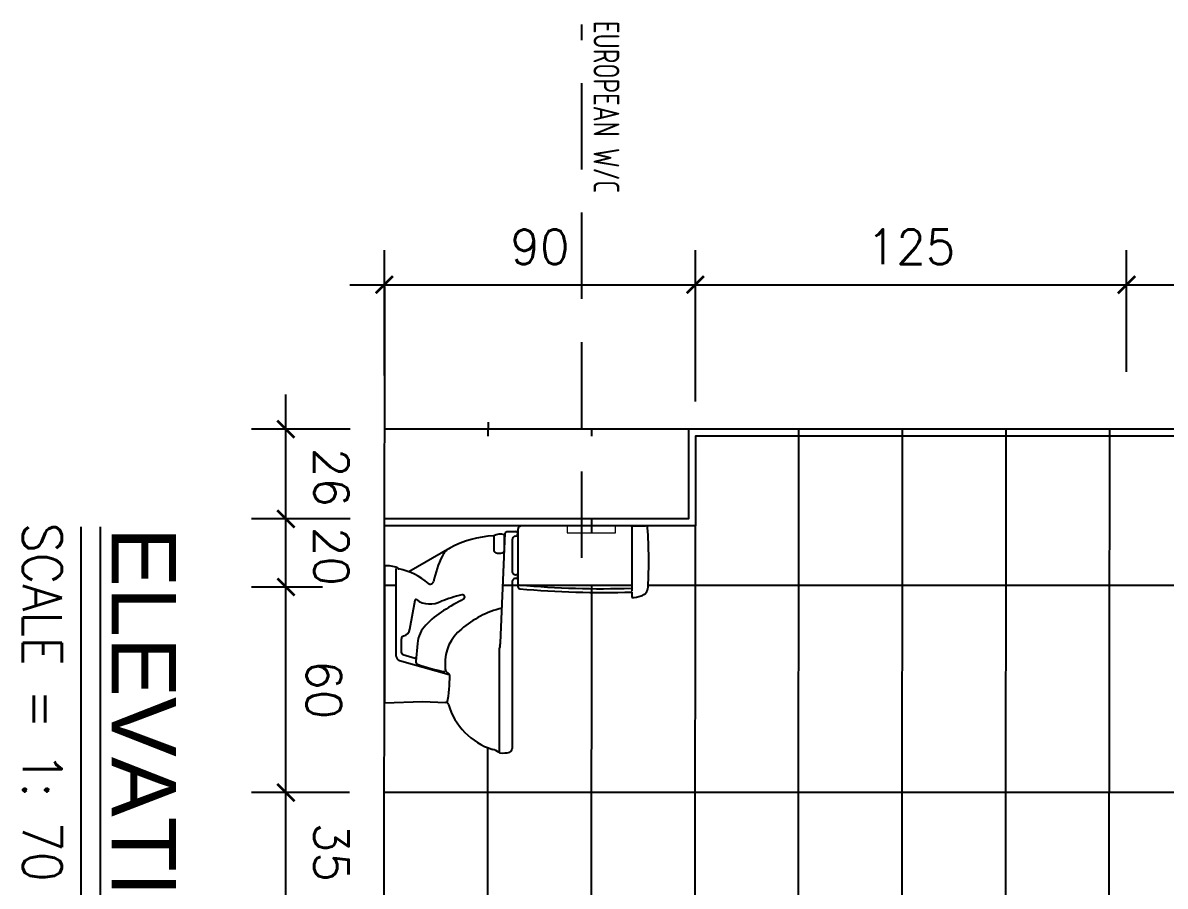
# Model space of a CAD drawing. Header units: centimetres. Extents: x -1797 to 2001, y -8788 to 1856.
# Drawn here: x -1558.2 to -1227.3, y 8.5 to 258.7 of the extents above; entities that cross this region are included whole.
import ezdxf

# ---------------------------------------------------------------- set-up
doc = ezdxf.new("R2010")
doc.units = ezdxf.units.CM
doc.header["$LTSCALE"] = 100
doc.header["$MEASUREMENT"] = 0
doc.header["$PDMODE"] = 35
doc.linetypes.add('HIDDEN', pattern=[0.375, 0.25, -0.125])
for name, color, linetype in [('BATH FIXTURES', 85, 'Continuous'), ('DIM', 1, 'Continuous'), ('HIDDEN -03', 8, 'HIDDEN'), ('ID_Flooring_02', 127, 'Continuous'), ('ID_Furniture-Fixed_01', 141, 'Continuous'), ('TEXT', 3, 'Continuous'), ('Text-1', 3, 'Continuous'), ('WALL-01', 7, 'Continuous'), ('WALL-03', 2, 'Continuous'), ('WALL-04', 1, 'Continuous')]:
    doc.layers.add(name, color=color, linetype=linetype)
doc.styles.add('ART', font='arial.ttf')
doc.styles.add('HB25Small', font='ARCHSTYL.SHX', dxfattribs={"width": 0.8, "height": 2.5})
doc.styles.add('ISO', font='isocp2.shx', dxfattribs={"width": 0.8})
doc.styles.add('ROMANS', font='romans')
doc.dimstyles.new('AS-17-100', dxfattribs={"dimtxt": 10, "dimasz": 5, "dimexe": 10, "dimexo": 10, "dimgap": 6, "dimtad": 1, "dimtoh": 1, "dimdec": 0, "dimdsep": 46, "dimtxsty": 'ROMANS', "dimblk1": 'ARCHTICK', "dimblk2": 'ARCHTICK', "dimsah": 1, "dimcen": 25, "dimdle": 10, "dimclrd": 1, "dimclre": 1, "dimclrt": 2, "dimadec": 0, "dimazin": 0, "dimtfac": 1, "dimtdec": 0, "dimtofl": 0, "dimtmove": 2, "dimatfit": 3, "dimldrblk": 'ARCHTICK', "dimfxl": 1, "dimtolj": 1, "dimtzin": 0, "dimarcsym": 0})
doc.dimstyles.new('DIM DET', dxfattribs={"dimtxt": 0.05, "dimasz": 0.025, "dimexe": 0.025, "dimexo": 0.025, "dimgap": 0.025, "dimtad": 1, "dimzin": 0, "dimdsep": 46, "dimtxsty": 'ISO', "dimblk": 'ARCHTICK', "dimcen": 0.1, "dimdle": 0.025, "dimclrd": 15, "dimclre": 15, "dimclrt": 2, "dimadec": 0, "dimazin": 0, "dimtfac": 1, "dimtmove": 2, "dimatfit": 0, "dimldrblk": 'ARCHTICK', "dimfxl": 0.17, "dimtzin": 1, "dimarcsym": 0})

# ---------------------------------------------------------------- blocks, each defined once
blk = doc.blocks.new('_ARCHTICK')
at = {"color": 0, "linetype": 'ByBlock', "const_width": 0.15}
blk.add_lwpolyline([(-0.5, -0.5), (0.5, 0.5)], dxfattribs=at)
blk = doc.blocks.new('*D556')
at = {"layer": 'Defpoints', "color": 0, "transparency": 16777216}
for p in [(-1363.34, 182.79), (-1453.42, 146.46, 0), (-1363.34, 146.46)]:
    blk.add_point(p, dxfattribs=at)
at = {"layer": 'DIM', "color": 1, "lineweight": -2, "transparency": 16777216}
for p, q in [((-1453.42, 156.46), (-1453.42, 192.79)), ((-1363.34, 156.46), (-1363.34, 192.79)), ((-1463.42, 182.79), (-1353.34, 182.79))]:
    blk.add_line(p, q, dxfattribs=at)
at = {"layer": 'DIM', "color": 1, "lineweight": -2, "transparency": 16777216, "xscale": 5, "yscale": 5, "zscale": 5, "rotation": 180}
blk.add_blockref('_ARCHTICK', (-1453.42, 182.79), dxfattribs=at)
at = {"layer": 'DIM', "color": 1, "lineweight": -2, "transparency": 16777216, "xscale": 5, "yscale": 5, "zscale": 5}
blk.add_blockref('_ARCHTICK', (-1363.34, 182.79), dxfattribs=at)
at = {"layer": 'DIM', "color": 2, "transparency": 16777216, "insert": (-1408.38, 193.79), "char_height": 10, "attachment_point": 5, "style": 'ROMANS'}
blk.add_mtext('\\A1;90', dxfattribs=at)
blk = doc.blocks.new('*D557')
at = {"layer": 'Defpoints', "color": 0, "transparency": 16777216}
for p in [(-1238.45, 182.79), (-1238.45, 147.56), (-1363.34, 138.95)]:
    blk.add_point(p, dxfattribs=at)
at = {"layer": 'DIM', "color": 1, "lineweight": -2, "transparency": 16777216}
for p, q in [((-1363.34, 148.95), (-1363.34, 192.79)), ((-1238.45, 157.56), (-1238.45, 192.79)), ((-1373.34, 182.79), (-1228.45, 182.79))]:
    blk.add_line(p, q, dxfattribs=at)
at = {"layer": 'DIM', "color": 1, "lineweight": -2, "transparency": 16777216, "xscale": 5, "yscale": 5, "zscale": 5, "rotation": 180}
blk.add_blockref('_ARCHTICK', (-1363.34, 182.79), dxfattribs=at)
at = {"layer": 'DIM', "color": 1, "lineweight": -2, "transparency": 16777216, "xscale": 5, "yscale": 5, "zscale": 5}
blk.add_blockref('_ARCHTICK', (-1238.45, 182.79), dxfattribs=at)
at = {"layer": 'DIM', "color": 2, "transparency": 16777216, "insert": (-1300.89, 193.79), "char_height": 10, "attachment_point": 5, "style": 'ROMANS'}
blk.add_mtext('\\A1;125', dxfattribs=at)
blk = doc.blocks.new('*D558')
at = {"layer": 'Defpoints', "color": 0, "transparency": 16777216}
for p in [(-1143.18, 182.79), (-1143.18, 163.68, 0), (-1238.45, 147.56)]:
    blk.add_point(p, dxfattribs=at)
at = {"layer": 'DIM', "color": 1, "lineweight": -2, "transparency": 16777216}
for p, q in [((-1238.45, 157.56), (-1238.45, 192.79)), ((-1143.18, 173.68), (-1143.18, 192.79)), ((-1248.45, 182.79), (-1133.18, 182.79))]:
    blk.add_line(p, q, dxfattribs=at)
at = {"layer": 'DIM', "color": 1, "lineweight": -2, "transparency": 16777216, "xscale": 5, "yscale": 5, "zscale": 5, "rotation": 180}
blk.add_blockref('_ARCHTICK', (-1238.45, 182.79), dxfattribs=at)
at = {"layer": 'DIM', "color": 1, "lineweight": -2, "transparency": 16777216, "xscale": 5, "yscale": 5, "zscale": 5}
blk.add_blockref('_ARCHTICK', (-1143.18, 182.79), dxfattribs=at)
at = {"layer": 'DIM', "color": 2, "transparency": 16777216, "insert": (-1190.81, 193.79), "char_height": 10, "attachment_point": 5, "style": 'ROMANS'}
blk.add_mtext('\\A1;95', dxfattribs=at)
blk = doc.blocks.new('A$C40781420')
at = {"layer": 'ID_Furniture-Fixed_01', "linetype": 'Continuous'}
for p, q in [((0, 0.7186), (0, 0.7551)), ((0, 0.7136), (0, 0.3981)), ((0.0025, 0.7161), (0.19, 0.7161)), ((0.192, 0.7161), (0.2075, 0.7161)), ((0.012, 0.3861), (0.0232, 0.3861)), ((0.017, 0.3539), (0.017, 0.3786)), ((0.0232, 0.3861), (0.1766, 0.3861)), ((0.0414, 0.3688), (0.1306, 0.3688)), ((0.1642, 0.3688), (0.6458, 0.3688)), ((0.3389, 0.335), (0.0218, 0.3489)), ((0.0259, 0.3468), (0.0259, 0.3487)), ((0.0698, 0.3468), (0.0259, 0.3468)), ((0.0794, 0.3258), (0.0794, 0.3368)), ((0.6576, 0.3329), (0.3535, 0.3329)), ((0.0294, 0.3158), (0.0694, 0.3158)), ((0.0646, 0.1888), (0.1334, 0.0697)), ((0.39, 0.0426), (0.4313, 0.1865)), ((0.4028, 0.1749), (0.4156, 0.1751)), ((0.4296, 0.1867), (0.4209, 0.1775)), ((0.5096, 0.1093), (0.512, 0.1762)), ((0.5134, 0), (0.5096, 0.1093)), ((0.2995, 0.0731), (0.2158, 0.0879)), ((0.341, 0.0946), (0.3934, 0.09)), ((0.373, 0.0521), (0.3833, 0.0879)), ((0.378, 0.0335), (0.1237, 0.0335)), ((0.3682, 0.0485), (0.3272, 0.0485)), ((0.5134, 0), (0.1158, 0))]:
    blk.add_line(p, q, dxfattribs=at)
for centre, radius, start, end in [((0.0062, 0.7554), 0.0062, 91.4933, 182.6113), ((0.101, -0.5791), 1.344, 86.7356, 94.0533), ((0.1768, 0.735), 0.0278, 16.7219, 88.403), ((0.1381, 0.7192), 0.0695, 357.4066, 19.9838), ((0.0025, 0.7186), 0.0025, 180, 270), ((0.0025, 0.7136), 0.0025, 90, 180), ((-2.4811, 0.631), 2.6635, 354.8397, 1.7928), ((-2.4733, 0.6313), 2.6667, 354.8406, 1.8202), ((-1.8145, 0.6425), 2.0079, 2.0975, 2.1008), ((0.012, 0.3981), 0.012, 180, 270), ((0.0235, 0.3794), 0.0065, 357.5731, 186.7437), ((0.0423, 0.3813), 0.0125, 189.9672, 266.0547), ((0.1311, 0.3795), 0.0107, 267.3041, 7.4657), ((0.1472, 0.3804), 0.00557, 7.9882, 175.8253), ((0.1639, 0.3801), 0.0113, 174.2074, 271.3864), ((0.1766, 0.3921), 0.006, 270, 354.0535), ((0.6469, 0.3596), 0.00924, 15.4286, 97.0264), ((0.022, 0.3539), 0.005, 180, 267.5), ((0.0653, 0.3355), 0.0409, 164.0001, 208.7742), ((0.0694, 0.3368), 0.01, 0, 87.5), ((0.5124, 0.4062), 0.2815, 193.7359, 220.8288), ((0.3396, 0.302), 0.0331, 72.2543, 91.3308), ((0.3533, 0.3436), 0.0107, 250.6238, 271.3268), ((0.6951, 0.3023), 0.048, 142.8736, 168.465), ((0.5961, 0.3438), 0.0625, 350.5054, 16.9979), ((0.6528, 0.3343), 0.005, 322.8736, 350.5054), ((0.3218, 0.3284), 0.2927, 182.4709, 208.4948), ((0.0694, 0.3258), 0.01, 270, 0), ((0.4632, 0.3707), 0.1939, 286.31, 342.3541), ((0.2067, 0.2255), 0.0064, 30, 198), ((0.5624, 0.3021), 0.3702, 192.2584, 201.9391), ((1.0567, 0.6774), 0.9563, 207.9867, 212.0133), ((0.3979, 0.3008), 0.126, 218.5782, 272.247), ((0.1094, 0.2131), 0.051, 208.4948, 243.8789), ((0.235, 0.4692), 0.3362, 243.8789, 257.5583), ((0.4169, 0.2693), 0.1975, 210, 229.3607), ((0.0262, 0.2395), 0.4018, 338.8606, 350.6878), ((0.4154, 0.1826), 0.0075, 271.1235, 316.6131), ((0.4341, 0.1807), 0.0075, 90.8027, 127.232), ((0.4395, -0.2028), 0.3911, 79.0808, 90.8027), ((0.5214, 0.1758), 0.0095, 113.3794, 178), ((0.1607, 0.1326), 0.0085, 319.5225, 77.5583), ((0.1579, 0.1318), 0.069, 324.6063, 27.6807), ((0.3133, 0.0024), 0.1921, 139.5225, 168.5447), ((0.3484, 0.1788), 0.0845, 224.6343, 265), ((0.2162, 0.0904), 0.0025, 144.6063, 260), ((0.2952, 0.0485), 0.025, 14.0297, 80), ((0.3809, 0.0886), 0.0025, 344, 85), ((0.394, 0.0975), 0.0075, 265, 337.5224), ((0.2276, 0.0016), 0.1118, 161.5555, 180.8176), ((0.1239, 0.0362), 0.0025, 105.7222, 161.5555), ((0.1226, 0.041), 0.0025, 285.7222, 348.5447), ((0.3272, 0.0565), 0.008, 194.0297, 270), ((0.3682, 0.0535), 0.005, 270, 344), ((0.378, 0.046), 0.0125, 270, 344)]:
    blk.add_arc(centre, radius, start, end, dxfattribs=at)
blk = doc.blocks.new('*D579')
at = {"layer": 'Defpoints', "color": 0, "transparency": 16777216}
for p in [(-1481.95, 35.66), (-1453.54, 35.66), (-1453.43, 0.95, 0)]:
    blk.add_point(p, dxfattribs=at)
at = {"layer": 'DIM', "color": 1, "lineweight": -2, "transparency": 16777216}
for p, q in [((-1481.95, -9.05), (-1481.95, 45.66)), ((-1463.54, 35.66), (-1491.95, 35.66)), ((-1463.43, 0.95), (-1491.95, 0.95))]:
    blk.add_line(p, q, dxfattribs=at)
at = {"layer": 'DIM', "color": 1, "lineweight": -2, "transparency": 16777216, "xscale": 5, "yscale": 5, "zscale": 5}
for p, rotation in [((-1481.95, 35.66), 90), ((-1481.95, 0.95), 270)]:
    blk.add_blockref('_ARCHTICK', p, dxfattribs=dict(at, rotation=rotation))
at = {"layer": 'DIM', "color": 2, "transparency": 16777216, "insert": (-1468.81, 18.3), "char_height": 10, "attachment_point": 5, "rotation": 270, "style": 'ROMANS'}
blk.add_mtext('\\A1;35', dxfattribs=at)
blk = doc.blocks.new('*D580')
at = {"layer": 'Defpoints', "color": 0, "transparency": 16777216}
for p in [(-1481.95, 95.19), (-1461.32, 95.19, 0), (-1453.54, 35.66)]:
    blk.add_point(p, dxfattribs=at)
at = {"layer": 'DIM', "color": 1, "lineweight": -2, "transparency": 16777216}
for p, q in [((-1481.95, 25.66), (-1481.95, 105.19)), ((-1471.32, 95.19), (-1491.95, 95.19)), ((-1463.54, 35.66), (-1491.95, 35.66))]:
    blk.add_line(p, q, dxfattribs=at)
at = {"layer": 'DIM', "color": 1, "lineweight": -2, "transparency": 16777216, "xscale": 5, "yscale": 5, "zscale": 5}
for p, rotation in [((-1481.95, 95.19), 90), ((-1481.95, 35.66), 270)]:
    blk.add_blockref('_ARCHTICK', p, dxfattribs=dict(at, rotation=rotation))
at = {"layer": 'DIM', "color": 2, "transparency": 16777216, "insert": (-1470.95, 65.42), "char_height": 10, "attachment_point": 5, "rotation": 270, "style": 'ROMANS'}
blk.add_mtext('\\A1;60', dxfattribs=at)
blk = doc.blocks.new('*D581')
at = {"layer": 'Defpoints', "color": 0, "transparency": 16777216}
for p in [(-1481.95, 114.95), (-1453.34, 114.95, 0), (-1461.32, 95.19, 0)]:
    blk.add_point(p, dxfattribs=at)
at = {"layer": 'DIM', "color": 1, "lineweight": -2, "transparency": 16777216}
for p, q in [((-1481.95, 85.19), (-1481.95, 124.95)), ((-1463.34, 114.95), (-1491.95, 114.95)), ((-1471.32, 95.19), (-1491.95, 95.19))]:
    blk.add_line(p, q, dxfattribs=at)
at = {"layer": 'DIM', "color": 1, "lineweight": -2, "transparency": 16777216, "xscale": 5, "yscale": 5, "zscale": 5}
for p, rotation in [((-1481.95, 114.95), 90), ((-1481.95, 95.19), 270)]:
    blk.add_blockref('_ARCHTICK', p, dxfattribs=dict(at, rotation=rotation))
at = {"layer": 'DIM', "color": 2, "transparency": 16777216, "insert": (-1468.81, 104.07), "char_height": 10, "attachment_point": 5, "rotation": 270, "style": 'ROMANS'}
blk.add_mtext('\\A1;20', dxfattribs=at)
blk = doc.blocks.new('*D582')
at = {"layer": 'Defpoints', "color": 0, "transparency": 16777216}
for p in [(-1481.95, 140.95), (-1453.34, 140.95, 0), (-1453.34, 114.95, 0)]:
    blk.add_point(p, dxfattribs=at)
at = {"layer": 'DIM', "color": 1, "lineweight": -2, "transparency": 16777216}
for p, q in [((-1481.95, 104.95), (-1481.95, 150.95)), ((-1463.34, 140.95), (-1491.95, 140.95)), ((-1463.34, 114.95), (-1491.95, 114.95))]:
    blk.add_line(p, q, dxfattribs=at)
at = {"layer": 'DIM', "color": 1, "lineweight": -2, "transparency": 16777216, "xscale": 5, "yscale": 5, "zscale": 5}
for p, rotation in [((-1481.95, 140.95), 90), ((-1481.95, 114.95), 270)]:
    blk.add_blockref('_ARCHTICK', p, dxfattribs=dict(at, rotation=rotation))
at = {"layer": 'DIM', "color": 2, "transparency": 16777216, "insert": (-1468.81, 126.95), "char_height": 10, "attachment_point": 5, "rotation": 270, "style": 'ROMANS'}
blk.add_mtext('\\A1;26', dxfattribs=at)

msp = doc.modelspace()

# ---------------------------------------------------------------- linework, layer by layer
at = {"layer": 'ID_Flooring_02'}
for p, q in [((-1423.34, 142.95), (-1423.34, 140.95)), ((-1423.34, 138.95), (-1423.34, 140.95)), ((-1393.34, 138.95), (-1393.34, 140.95)), ((-1333.54, -89.05), (-1333.34, 140.95)), ((-1303.54, -89.05), (-1303.34, 140.95)), ((-1273.54, -89.05), (-1273.34, 140.95)), ((-1243.54, -89.05), (-1243.34, 140.95)), ((-1393.37, 110.86), (-1393.36, 114.95)), ((-1363.54, -89.09), (-1363.34, 112.95)), ((-1449.99, 95.66, 0), (-1453.42, 95.66, 0)), ((-1381.73, 95.66, 0), (-1419.11, 95.66, 0)), ((-1393.54, -89.05), (-1393.38, 95.66)), ((-1143.54, 95.66, 0), (-1377.04, 95.66, 0)), ((-1423.54, -89.05), (-1423.42, 48.6)), ((-1453.42, 35.66, 0), (-1453.54, 35.66, 0)), ((-1143.54, 35.66, 0), (-1453.42, 35.66, 0))]:
    msp.add_line(p, q, dxfattribs=at)
at = {"layer": 'ID_Furniture-Fixed_01', "linetype": 'Continuous', "lineweight": 0, "extrusion": (0, 0, -1), "elevation": 0}
msp.add_lwpolyline([(1400.52, 112.86), (1400.52, 110.86), (1386.52, 110.86), (1386.52, 112.86)], dxfattribs=at)
at = {"layer": 'WALL-01'}
for p, q in [((-1453.54, -124.28), (-1453.34, 182.23)), ((-1093.54, 140.95), (-1453.34, 140.95))]:
    msp.add_line(p, q, dxfattribs=at)
msp.add_lwpolyline([(-1365.34, 140.95), (-1365.34, 114.95), (-1453.34, 114.95)], dxfattribs=at)
at = {"layer": 'WALL-03'}
for p, q in [((-1541.28, -59.82, 0), (-1541.28, 112.66, 0)), ((-1535.64, -59.82, 0), (-1535.64, 112.66, 0))]:
    msp.add_line(p, q, dxfattribs=at)
at = {"layer": 'WALL-04'}
msp.add_lwpolyline([(-1141.34, 138.95), (-1363.34, 138.95), (-1363.34, 112.95), (-1453.34, 112.95)], dxfattribs=at)

# ---------------------------------------------------------------- block references
at = {"layer": 'BATH FIXTURES', "xscale": 100, "yscale": 100, "zscale": 100, "rotation": 270}
msp.add_blockref('A$C40781420', (-1453.34, 112.95, 0), dxfattribs=at)

# ---------------------------------------------------------------- texts
at = {"layer": 'TEXT', "style": 'ROMANS', "width": 0.9}
msp.add_text('SCALE = 1: 70', height=11.286, rotation=270, dxfattribs=at).set_placement((-1558.16, 113.82, 0))
at = {"layer": 'TEXT', "style": 'ART'}
msp.add_text('ELEVATION 1', height=18.6386, rotation=270, dxfattribs=at).set_placement((-1532.43, 112.56, 0))
at = {"layer": 'Text-1', "color": 3, "style": 'HB25Small', "width": 0.8}
msp.add_text('EUROPEAN W/C', height=7.5, rotation=270, dxfattribs=at).set_placement((-1392.87, 259.22))

# ---------------------------------------------------------------- dimensions: what is measured, and where the dimension line sits
at = {"layer": 'DIM'}
for base, p1, p2, picture, middle in [((-1363.34, 182.79), (-1453.42, 146.46, 0), (-1363.34, 146.46), '*D556', (-1408.38, 193.79)), ((-1238.45, 182.79), (-1363.34, 138.95), (-1238.45, 147.56), '*D557', (-1300.89, 193.79)), ((-1143.18, 182.79), (-1238.45, 147.56), (-1143.18, 163.68, 0), '*D558', (-1190.81, 193.79))]:
    dim = msp.add_linear_dim(base=base, p1=p1, p2=p2, dimstyle='AS-17-100', dxfattribs=at)
    dim.commit()
    dim.dimension.update_dxf_attribs({"geometry": picture, "text_midpoint": middle})
for base, p1, p2, picture, middle in [((-1481.95, 140.95, 0), (-1453.34, 114.95), (-1453.34, 140.95), '*D582', (-1468.81, 126.95, 0)), ((-1481.95, 114.95, 0), (-1461.32, 95.19, 0), (-1453.34, 114.95), '*D581', (-1468.81, 104.07, 0)), ((-1481.95, 35.66, 0), (-1453.43, 0.95), (-1453.54, 35.66, 0), '*D579', (-1468.81, 18.3, 0))]:
    dim = msp.add_linear_dim(base=base, p1=p1, p2=p2, angle=270, dimstyle='AS-17-100', dxfattribs=at)
    dim.commit()
    dim.dimension.update_dxf_attribs({"geometry": picture, "text_midpoint": middle, "dimtype": 160})
dim = msp.add_linear_dim(base=(-1481.95, 95.19, 0), p1=(-1453.54, 35.66, 0), p2=(-1461.32, 95.19, 0), angle=270, dimstyle='AS-17-100', dxfattribs=at)
dim.commit()
dim.dimension.update_dxf_attribs({"geometry": '*D580', "text_midpoint": (-1470.95, 65.42, 0)})

# ---------------------------------------------------------------- leaders
at = {"layer": 'HIDDEN -03'}
msp.add_leader([(-1396.19, 103.68), (-1396.19, 258.16)], dimstyle='DIM DET', override={"dimasz": 0.04, "dimtad": 0, "dimclrd": 251, "dimldrblk": 'Dot', "dimfxl": 0.1}, dxfattribs=at)

doc.saveas('drawing.dxf')
